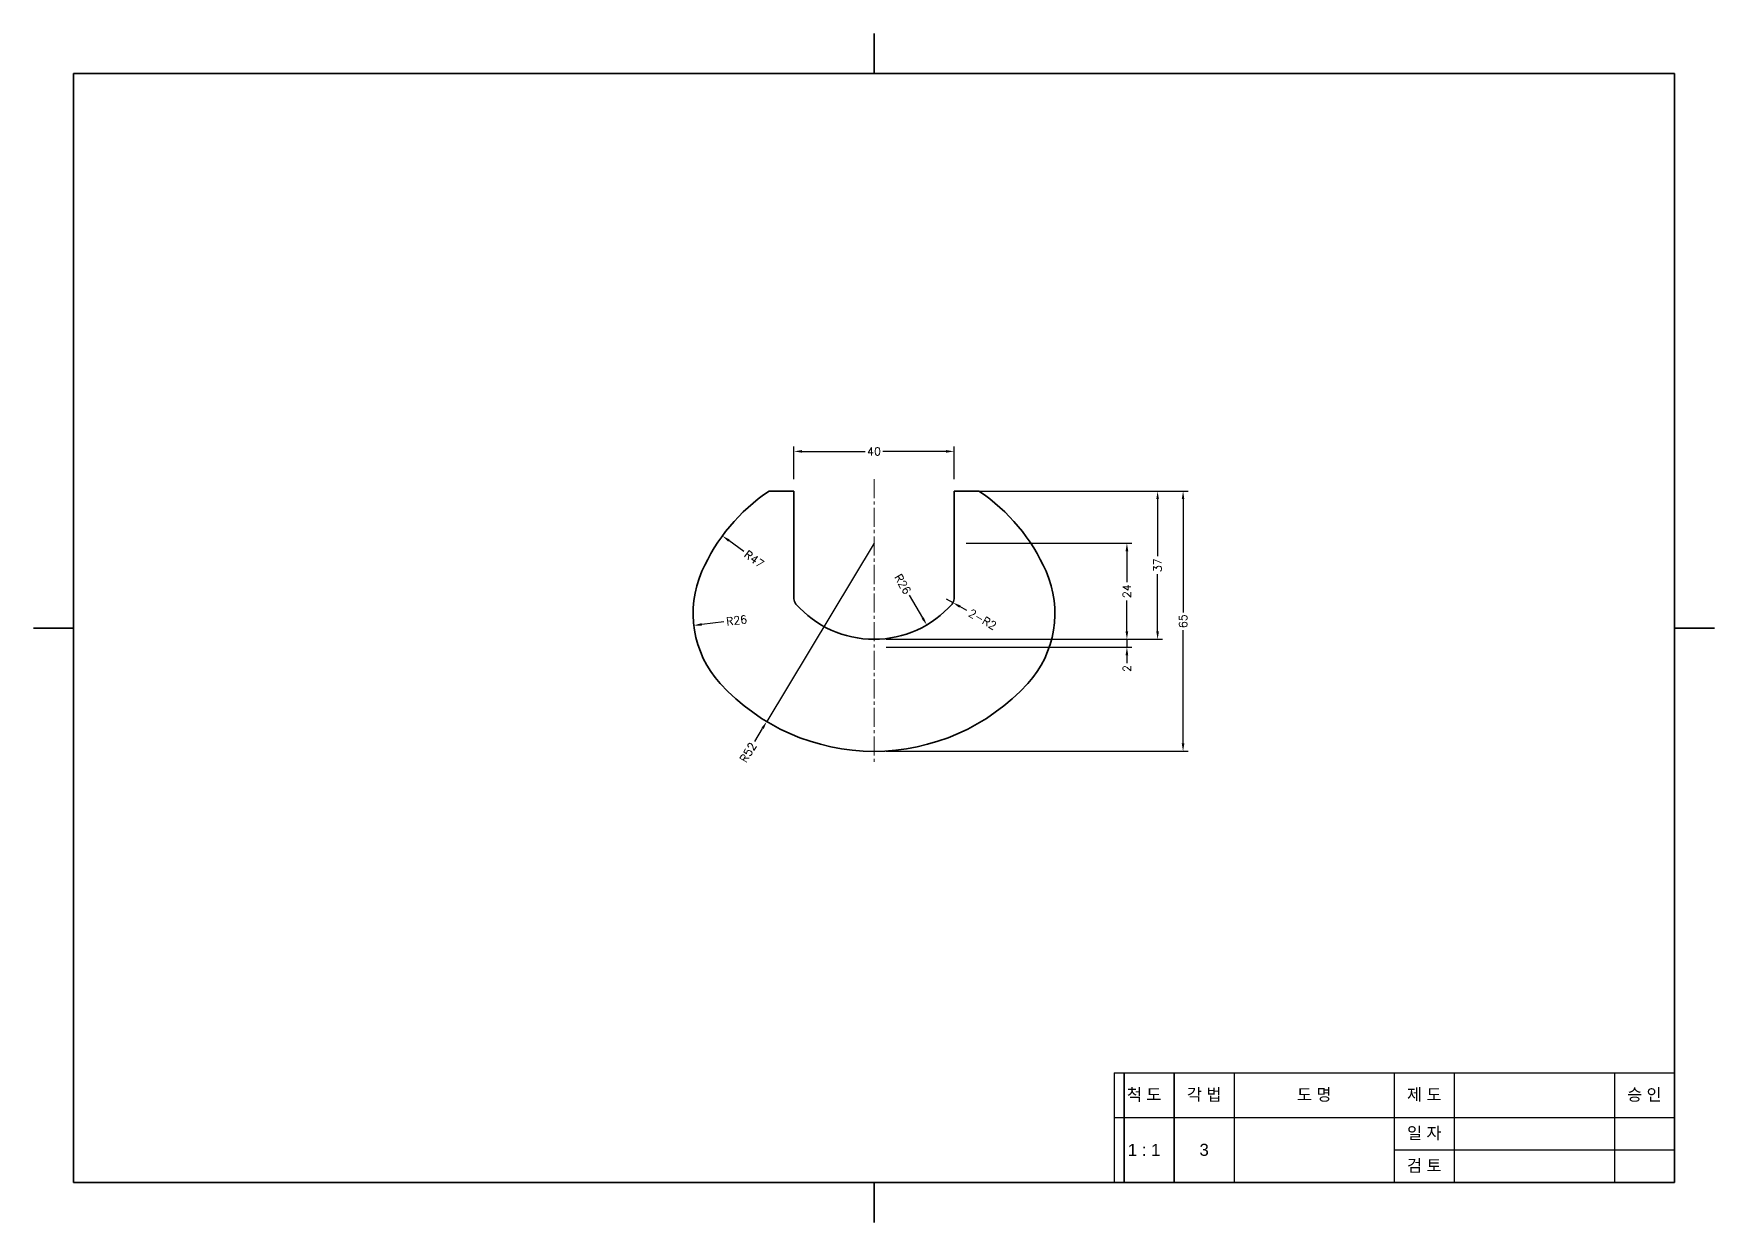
# Model space of a CAD drawing. Header units: millimetres. Extents: x 0 to 11420, y 0 to 297.
# Drawn here: x 5500 to 5920, y 0 to 297 of the extents above; entities that cross this region are included whole.
import ezdxf

# ---------------------------------------------------------------- set-up
doc = ezdxf.new("R2010")
doc.units = ezdxf.units.MM
doc.header["$LTSCALE"] = 0.25
doc.linetypes.add('CENTER2', pattern=[28.575, 19.05, -3.175, 3.175, -3.175])
for name, color, linetype, lineweight in [('1_윤곽선', 4, 'Continuous', 35), ('2_외형선', 7, 'Continuous', 35), ('4_중심선', 1, 'CENTER2', 18)]:
    doc.layers.add(name, color=color, linetype=linetype, lineweight=lineweight)
doc.styles.get("Standard").update_dxf_attribs({"font": 'arial.ttf'})
doc.styles.add('주석', font='romans.shx', dxfattribs={"height": 2, "bigfont": 'whgtxt.shx'})
doc.dimstyles.new('주석', dxfattribs={"dimscale": 0, "dimtxt": 2, "dimasz": 2, "dimexe": 1.25, "dimexo": 3, "dimtad": 0, "dimtxsty": '주석', "dimcen": 0, "dimclrd": 3, "dimclre": 3, "dimclrt": 3, "dimadec": 0, "dimazin": 0, "dimtfac": 1, "dimtmove": 0, "dimatfit": 3, "dimfxl": 5, "dimtfill": 1, "dimarcsym": 0})

# ---------------------------------------------------------------- blocks, each defined once
blk = doc.blocks.new('*T146')
at = {"layer": '1_윤곽선', "color": 0, "linetype": 'ByBlock', "lineweight": -2, "transparency": 16777216}
for p, q in [((0, 0), (140, 0)), ((0, 0), (0, -27.35)), ((140, 0), (140, -27.35)), ((0, -27.35), (140, -27.35))]:
    blk.add_line(p, q, dxfattribs=at)
at = {"layer": '1_윤곽선', "color": 3, "linetype": 'ByBlock', "lineweight": -2, "transparency": 16777216}
for p, q in [((15, 0), (15, -27.35)), ((30, 0), (30, -27.35)), ((70, 0), (70, -27.35)), ((85, 0), (85, -27.35)), ((125, 0), (125, -27.35)), ((0, -11.14), (140, -11.14)), ((70, -19.24), (140, -19.24))]:
    blk.add_line(p, q, dxfattribs=at)
at = {"layer": '1_윤곽선', "color": 2, "transparency": 16777216, "char_height": 3, "attachment_point": 5}
for s, insert, width in [('{\\fGulim|b0|i0|c129|p50;척 도}', (7.5, -5.57), 12), ('{\\fGulim|b0|i0|c129|p50;각 법}', (22.5, -5.57), 12), ('{\\fGulim|b0|i0|c129|p50;도 명}', (50, -5.57), 37), ('{\\fGulim|b0|i0|c129|p50;제 도}', (77.5, -5.57), 12), ('{\\fGulim|b0|i0|c129|p50;승 인}', (132.5, -5.57), 12), ('{\\fGulim|b0|i0|c129|p50;일 자}', (77.5, -15.19), 12), ('1 : 1', (7.5, -19.24), 12), ('3', (22.5, -19.24), 12), ('{\\fGulim|b0|i0|c129|p50;검 토}', (77.5, -23.29), 12)]:
    blk.add_mtext(s, dxfattribs=dict(at, insert=insert, width=width))
blk = doc.blocks.new('*D147')
at = {"layer": '2_외형선', "color": 3, "lineweight": -2, "transparency": 16777216}
for p, q in [((5733, 182.69), (5782.12, 182.69)), ((5780.87, 180.69), (5780.87, 166.43)), ((5780.87, 147.69), (5780.87, 161.94)), ((5733, 145.69), (5782.12, 145.69))]:
    blk.add_line(p, q, dxfattribs=at)
at = {"layer": '2_외형선', "color": 3, "transparency": 16777216}
for points in [[(5780.54, 180.69), (5781.2, 180.69), (5780.87, 182.69)], [(5780.54, 147.69), (5781.2, 147.69), (5780.87, 145.69)]]:
    blk.add_solid(points, dxfattribs=at)
at = {"layer": 'Defpoints', "color": 0, "transparency": 16777216}
for p in [(5730, 182.69), (5730, 145.69), (5780.87, 145.69)]:
    blk.add_point(p, dxfattribs=at)
at = {"layer": '2_외형선', "color": 3, "transparency": 16777216, "insert": (5780.87, 164.19), "char_height": 2, "attachment_point": 5, "rotation": 90, "style": '주석', "bg_fill": 3, "box_fill_scale": 1.1, "bg_fill_color": 256, "bg_fill_true_color": 13158600, "bg_fill_transparency": 0}
blk.add_mtext('37', dxfattribs=at)
blk = doc.blocks.new('*D148')
at = {"layer": '2_외형선', "color": 3, "lineweight": -2, "transparency": 16777216}
for p, q in [((5733, 169.69), (5774.45, 169.69)), ((5773.2, 167.69), (5773.2, 159.98)), ((5773.2, 147.69), (5773.2, 155.39)), ((5733, 145.69), (5774.45, 145.69))]:
    blk.add_line(p, q, dxfattribs=at)
at = {"layer": '2_외형선', "color": 3, "transparency": 16777216}
for points in [[(5772.86, 167.69), (5773.53, 167.69), (5773.2, 169.69)], [(5772.86, 147.69), (5773.53, 147.69), (5773.2, 145.69)]]:
    blk.add_solid(points, dxfattribs=at)
at = {"layer": 'Defpoints', "color": 0, "transparency": 16777216}
for p in [(5730, 169.69), (5773.2, 169.69), (5730, 145.69)]:
    blk.add_point(p, dxfattribs=at)
at = {"layer": '2_외형선', "color": 3, "transparency": 16777216, "insert": (5773.2, 157.69), "char_height": 2, "attachment_point": 5, "rotation": 90, "style": '주석', "bg_fill": 3, "box_fill_scale": 1.1, "bg_fill_color": 256, "bg_fill_true_color": 13158600, "bg_fill_transparency": 0}
blk.add_mtext('24', dxfattribs=at)
blk = doc.blocks.new('*D149')
at = {"layer": '2_외형선', "color": 3, "lineweight": -2, "transparency": 16777216}
for p, q in [((5739.23, 182.69), (5788.48, 182.69)), ((5787.23, 180.69), (5787.23, 152.38)), ((5787.23, 119.69), (5787.23, 147.99)), ((5713, 117.69), (5788.48, 117.69))]:
    blk.add_line(p, q, dxfattribs=at)
at = {"layer": '2_외형선', "color": 3, "transparency": 16777216}
for points in [[(5786.9, 180.69), (5787.56, 180.69), (5787.23, 182.69)], [(5786.9, 119.69), (5787.56, 119.69), (5787.23, 117.69)]]:
    blk.add_solid(points, dxfattribs=at)
at = {"layer": 'Defpoints', "color": 0, "transparency": 16777216}
for p in [(5736.23, 182.69), (5710, 117.69), (5787.23, 117.69)]:
    blk.add_point(p, dxfattribs=at)
at = {"layer": '2_외형선', "color": 3, "transparency": 16777216, "insert": (5787.23, 150.19), "char_height": 2, "attachment_point": 5, "rotation": 90, "style": '주석', "bg_fill": 3, "box_fill_scale": 1.1, "bg_fill_color": 256, "bg_fill_true_color": 13158600, "bg_fill_transparency": 0}
blk.add_mtext('65', dxfattribs=at)
blk = doc.blocks.new('*D150')
at = {"layer": '2_외형선', "color": 3, "lineweight": -2, "transparency": 16777216}
for p, q in [((5690, 185.69), (5690, 193.88)), ((5730, 185.69), (5730, 193.88)), ((5692, 192.63), (5707.76, 192.63)), ((5728, 192.63), (5712.24, 192.63))]:
    blk.add_line(p, q, dxfattribs=at)
at = {"layer": '2_외형선', "color": 3, "transparency": 16777216}
for points in [[(5692, 192.96), (5692, 192.3), (5690, 192.63)], [(5728, 192.96), (5728, 192.3), (5730, 192.63)]]:
    blk.add_solid(points, dxfattribs=at)
at = {"layer": 'Defpoints', "color": 0, "transparency": 16777216}
for p in [(5730, 192.63), (5690, 182.69), (5730, 182.69)]:
    blk.add_point(p, dxfattribs=at)
at = {"layer": '2_외형선', "color": 3, "transparency": 16777216, "insert": (5710, 192.63), "char_height": 2, "attachment_point": 5, "style": '주석', "bg_fill": 3, "box_fill_scale": 1.1, "bg_fill_color": 256, "bg_fill_true_color": 13158600, "bg_fill_transparency": 0}
blk.add_mtext('40', dxfattribs=at)
blk = doc.blocks.new('*D151')
at = {"layer": '2_외형선', "color": 3, "lineweight": -2, "transparency": 16777216}
blk.add_line((5677.47, 167.59), (5673.74, 170.33), dxfattribs=at)
at = {"layer": '2_외형선', "color": 3, "transparency": 16777216}
blk.add_solid([(5673.93, 170.6), (5673.54, 170.06), (5672.12, 171.51)], dxfattribs=at)
at = {"layer": 'Defpoints', "color": 0, "transparency": 16777216}
for p in [(5672.12, 171.51), (5710, 143.69)]:
    blk.add_point(p, dxfattribs=at)
at = {"layer": '2_외형선', "color": 3, "transparency": 16777216, "insert": (5680.04, 165.7), "char_height": 2, "attachment_point": 5, "rotation": 323.694, "style": '주석', "bg_fill": 3, "box_fill_scale": 1.1, "bg_fill_color": 256, "bg_fill_true_color": 13158600, "bg_fill_transparency": 0}
blk.add_mtext('R47', dxfattribs=at)
blk = doc.blocks.new('*D152')
at = {"layer": '2_외형선', "color": 3, "lineweight": -2, "transparency": 16777216}
blk.add_line((5672.49, 150.03), (5666.95, 149.38), dxfattribs=at)
at = {"layer": '2_외형선', "color": 3, "transparency": 16777216}
blk.add_solid([(5666.91, 149.71), (5666.99, 149.05), (5664.96, 149.15)], dxfattribs=at)
at = {"layer": 'Defpoints', "color": 0, "transparency": 16777216}
for p in [(5690.79, 152.17), (5664.96, 149.15)]:
    blk.add_point(p, dxfattribs=at)
at = {"layer": '2_외형선', "color": 3, "transparency": 16777216, "insert": (5675.66, 150.4), "char_height": 2, "attachment_point": 5, "rotation": 6.6718, "style": '주석', "bg_fill": 3, "box_fill_scale": 1.1, "bg_fill_color": 256, "bg_fill_true_color": 13158600, "bg_fill_transparency": 0}
blk.add_mtext('R26', dxfattribs=at)
blk = doc.blocks.new('*D153')
at = {"layer": '2_외형선', "color": 3, "lineweight": -2, "transparency": 16777216}
for p, q in [((5710, 169.69), (5683.19, 125.13)), ((5680.19, 120.15), (5682.15, 123.42))]:
    blk.add_line(p, q, dxfattribs=at)
at = {"layer": '2_외형선', "color": 3, "transparency": 16777216}
blk.add_solid([(5681.87, 123.59), (5682.44, 123.25), (5683.19, 125.13)], dxfattribs=at)
at = {"layer": 'Defpoints', "color": 0, "transparency": 16777216}
for p in [(5710, 169.69), (5683.19, 125.13)]:
    blk.add_point(p, dxfattribs=at)
at = {"layer": '2_외형선', "color": 3, "transparency": 16777216, "insert": (5678.54, 117.41), "char_height": 2, "attachment_point": 5, "rotation": 58.959, "style": '주석', "bg_fill": 3, "box_fill_scale": 1.1, "bg_fill_color": 256, "bg_fill_true_color": 13158600, "bg_fill_transparency": 0}
blk.add_mtext('R52', dxfattribs=at)
blk = doc.blocks.new('*D154')
at = {"layer": '2_외형선', "color": 3, "lineweight": -2, "transparency": 16777216}
blk.add_line((5718.81, 156.71), (5722.16, 151), dxfattribs=at)
at = {"layer": '2_외형선', "color": 3, "transparency": 16777216}
blk.add_solid([(5722.45, 151.17), (5721.88, 150.83), (5723.18, 149.27)], dxfattribs=at)
at = {"layer": 'Defpoints', "color": 0, "transparency": 16777216}
for p in [(5710, 171.69), (5723.18, 149.27)]:
    blk.add_point(p, dxfattribs=at)
at = {"layer": '2_외형선', "color": 3, "transparency": 16777216, "insert": (5717.19, 159.46), "char_height": 2, "attachment_point": 5, "rotation": 300.4535, "style": '주석', "bg_fill": 3, "box_fill_scale": 1.1, "bg_fill_color": 256, "bg_fill_true_color": 13158600, "bg_fill_transparency": 0}
blk.add_mtext('R26', dxfattribs=at)
blk = doc.blocks.new('*D155')
at = {"layer": '2_외형선', "color": 3, "lineweight": -2, "transparency": 16777216}
for p, q in [((5728, 155.81), (5729.74, 154.83)), ((5733.22, 152.86), (5731.48, 153.84))]:
    blk.add_line(p, q, dxfattribs=at)
at = {"layer": 'Defpoints', "color": 0, "transparency": 16777216}
for p in [(5728, 155.81), (5729.74, 154.83)]:
    blk.add_point(p, dxfattribs=at)
at = {"layer": '2_외형선', "color": 3, "transparency": 16777216, "insert": (5737.13, 150.66), "char_height": 2, "attachment_point": 5, "rotation": 330.5377, "style": '주석', "bg_fill": 3, "box_fill_scale": 1.1, "bg_fill_color": 256, "bg_fill_true_color": 13158600, "bg_fill_transparency": 0}
blk.add_mtext('2-R2', dxfattribs=at)
at = {"layer": '2_외형선', "color": 3, "transparency": 16777216}
blk.add_solid([(5731.65, 154.13), (5731.32, 153.55), (5729.74, 154.83)], dxfattribs=at)
blk = doc.blocks.new('*D156')
at = {"layer": '2_외형선', "color": 3, "lineweight": -2, "transparency": 16777216}
for p, q in [((5773.2, 147.69), (5773.2, 149.69)), ((5713, 145.69), (5774.45, 145.69)), ((5713, 143.69), (5774.45, 143.69)), ((5773.2, 145.69), (5773.2, 143.69)), ((5773.2, 141.69), (5773.2, 139.69))]:
    blk.add_line(p, q, dxfattribs=at)
at = {"layer": '2_외형선', "color": 3, "transparency": 16777216}
for points in [[(5772.86, 147.69), (5773.53, 147.69), (5773.2, 145.69)], [(5772.86, 141.69), (5773.53, 141.69), (5773.2, 143.69)]]:
    blk.add_solid(points, dxfattribs=at)
at = {"layer": 'Defpoints', "color": 0, "transparency": 16777216}
for p in [(5710, 145.69), (5710, 143.69), (5773.2, 143.69)]:
    blk.add_point(p, dxfattribs=at)
at = {"layer": '2_외형선', "color": 3, "transparency": 16777216, "insert": (5773.2, 138.39), "char_height": 2, "attachment_point": 5, "rotation": 90, "style": '주석', "bg_fill": 3, "box_fill_scale": 1.1, "bg_fill_color": 256, "bg_fill_true_color": 13158600, "bg_fill_transparency": 0}
blk.add_mtext('2', dxfattribs=at)

msp = doc.modelspace()

# ---------------------------------------------------------------- linework, layer by layer
at = {"layer": '1_윤곽선'}
for p, q in [((5710, 297), (5710, 287)), ((5500, 148.5), (5510, 148.5)), ((5920, 148.5), (5910, 148.5)), ((5710, 0), (5710, 10))]:
    msp.add_line(p, q, dxfattribs=at)
msp.add_lwpolyline([(5510, 10), (5910, 10), (5910, 287), (5510, 287)], close=True, dxfattribs=at)
at = {"layer": '2_외형선'}
for p, q in [((5690, 182.685), (5683.77, 182.685)), ((5690, 182.685), (5690, 155.811)), ((5730, 182.685), (5730, 155.811)), ((5736.23, 182.685), (5730, 182.685)), ((5772.5, 37.347), (5772.5, 10)), ((5785, 37.347), (5785, 10))]:
    msp.add_line(p, q, dxfattribs=at)
for centre, radius, start, end in [((5710, 143.685), 47, 123.92311, 156.18116), ((5710, 143.685), 47, 23.81884, 56.07689), ((5690.789, 152.166), 26, 156.18116, 222.36232), ((5729.211, 152.166), 26, 317.63768, 23.81884), ((5692, 155.811), 2, 180, 221.40962), ((5710, 169.685), 52, 222.36232, 317.63768)]:
    msp.add_arc(centre, radius, start, end, dxfattribs=at)
at = {"layer": '4_중심선'}
msp.add_line((5710, 185.685), (5710, 114.685), dxfattribs=at)

# ---------------------------------------------------------------- block references
msp.add_blockref('*T146', (5770, 37.347))

# ---------------------------------------------------------------- next in the draw order: dimensions: what is measured, and where the dimension line sits
at = {"layer": '2_외형선'}
dim = msp.add_linear_dim(base=(5780.869, 145.685), p1=(5730, 182.685), p2=(5730, 145.685), angle=90, dimstyle='주석', dxfattribs=at)
dim.commit()
dim.dimension.update_dxf_attribs({"geometry": '*D147', "text_midpoint": (5780.869, 164.185)})

# ---------------------------------------------------------------- next in the draw order: dimensions: what is measured, and where the dimension line sits
dim = msp.add_linear_dim(base=(5773.195, 169.685), p1=(5730, 145.685), p2=(5730, 169.685), angle=90, dimstyle='주석', dxfattribs=at)
dim.commit()
dim.dimension.update_dxf_attribs({"geometry": '*D148', "text_midpoint": (5773.195, 157.685)})

# ---------------------------------------------------------------- next in the draw order: linework, layer by layer
for centre, radius, start, end in [((5728, 155.811), 2, 318.59038, 0), ((5710, 171.685), 26, 221.40962, 318.59038)]:
    msp.add_arc(centre, radius, start, end, dxfattribs=at)

# ---------------------------------------------------------------- next in the draw order: dimensions: what is measured, and where the dimension line sits
dim = msp.add_linear_dim(base=(5787.231, 117.685), p1=(5736.23, 182.685), p2=(5710, 117.685), angle=90, dimstyle='주석', dxfattribs=at)
dim.commit()
dim.dimension.update_dxf_attribs({"geometry": '*D149', "text_midpoint": (5787.231, 150.185)})

# ---------------------------------------------------------------- next in the draw order: dimensions: what is measured, and where the dimension line sits
dim = msp.add_linear_dim(base=(5730, 192.629), p1=(5690, 182.685), p2=(5730, 182.685), dimstyle='주석', dxfattribs=at)
dim.commit()
dim.dimension.update_dxf_attribs({"geometry": '*D150', "text_midpoint": (5710, 192.629)})
dim = msp.add_radius_dim(center=(5710, 143.685), mpoint=(5672.124, 171.514), dimstyle='주석', dxfattribs=at)
dim.commit()
dim.dimension.update_dxf_attribs({"geometry": '*D151', "text_midpoint": (5680.042, 165.696), "dimtype": 164})
dim = msp.add_radius_dim(center=(5728, 155.811), mpoint=(5729.741, 154.827), text='2-<>', dimstyle='주석', dxfattribs=at)
dim.commit()
dim.dimension.update_dxf_attribs({"geometry": '*D155', "text_midpoint": (5737.127, 150.655)})

# ---------------------------------------------------------------- next in the draw order: dimensions: what is measured, and where the dimension line sits
dim = msp.add_radius_dim(center=(5690.789, 152.166), mpoint=(5664.965, 149.145), dimstyle='주석', dxfattribs=at)
dim.commit()
dim.dimension.update_dxf_attribs({"geometry": '*D152', "text_midpoint": (5675.662, 150.396), "dimtype": 164})

# ---------------------------------------------------------------- next in the draw order: dimensions: what is measured, and where the dimension line sits
dim = msp.add_radius_dim(center=(5710, 169.685), mpoint=(5683.186, 125.132), dimstyle='주석', dxfattribs=at)
dim.commit()
dim.dimension.update_dxf_attribs({"geometry": '*D153', "text_midpoint": (5678.539, 117.41), "dimtype": 164})

# ---------------------------------------------------------------- next in the draw order: dimensions: what is measured, and where the dimension line sits
dim = msp.add_radius_dim(center=(5710, 171.685), mpoint=(5723.178, 149.272), dimstyle='주석', dxfattribs=at)
dim.commit()
dim.dimension.update_dxf_attribs({"geometry": '*D154', "text_midpoint": (5717.186, 159.463), "dimtype": 164})

# ---------------------------------------------------------------- next in the draw order: dimensions: what is measured, and where the dimension line sits
dim = msp.add_linear_dim(base=(5773.195, 143.685), p1=(5710, 145.685), p2=(5710, 143.685), angle=90, dimstyle='주석', dxfattribs=at)
dim.commit()
dim.dimension.update_dxf_attribs({"geometry": '*D156', "text_midpoint": (5773.195, 138.394)})

doc.saveas('drawing.dxf')
